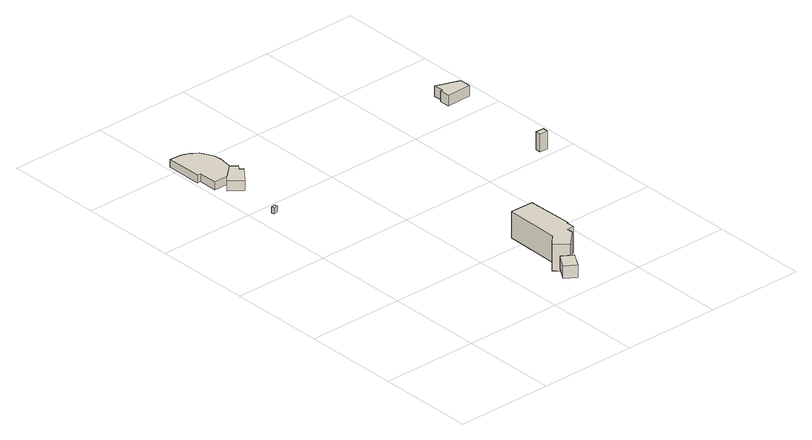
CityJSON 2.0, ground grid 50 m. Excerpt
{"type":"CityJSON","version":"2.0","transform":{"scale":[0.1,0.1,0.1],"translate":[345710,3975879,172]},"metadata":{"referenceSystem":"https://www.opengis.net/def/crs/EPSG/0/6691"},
"CityObjects":{
"building1":{"type":"Building","attributes":{"measuredHeight":3},"geometry":[{"type":"Solid","lod":"1","boundaries":[[[[0,1,2,3]],[[2,4,5,3]],[[1,6,4,2]],[[0,7,6,1]],[[3,5,7,0]],[[4,6,7,5]]]]}]},
"building2":{"type":"Building","attributes":{"measuredHeight":5.1},"geometry":[{"type":"Solid","lod":"1","boundaries":[[[[8,9,10,11,12,13,14,15]],[[14,16,17,15]],[[13,18,16,14]],[[12,19,18,13]],[[11,20,19,12]],[[10,21,20,11]],[[9,22,21,10]],[[8,23,22,9]],[[15,17,23,8]],[[16,18,19,20,21,22,23,17]]]]}]},
"building3":{"type":"Building","attributes":{"measuredHeight":4.1},"geometry":[{"type":"Solid","lod":"1","boundaries":[[[[24,25,26,27,28,29,30,31,32,33,34,35,36]],[[35,37,38,36]],[[34,39,37,35]],[[33,40,39,34]],[[32,41,40,33]],[[31,42,41,32]],[[30,43,42,31]],[[29,44,43,30]],[[28,45,44,29]],[[27,46,45,28]],[[26,47,46,27]],[[25,48,47,26]],[[24,49,48,25]],[[36,38,49,24]],[[37,39,40,41,42,43,44,45,46,47,48,49,38]]]]}]},
"building4":{"type":"Building","attributes":{"土砂災害警戒区域.現象区分":"1","土砂災害警戒区域.区域区分":"2","measuredHeight":7.6},"geometry":[{"type":"Solid","lod":"1","boundaries":[[[[50,51,52,53]],[[52,54,55,53]],[[51,56,54,52]],[[50,57,56,51]],[[53,55,57,50]],[[54,56,57,55]]]]}]},
"building5":{"type":"Building","attributes":{"土砂災害警戒区域.現象区分":"1","土砂災害警戒区域.区域区分":"2","measuredHeight":13.7},"geometry":[{"type":"Solid","lod":"1","boundaries":[[[[58,59,60,61,62,63,64,65,66,67]],[[66,68,69,67]],[[65,70,68,66]],[[64,71,70,65]],[[63,72,71,64]],[[62,73,72,63]],[[61,74,73,62]],[[60,75,74,61]],[[59,76,75,60]],[[58,77,76,59]],[[67,69,77,58]],[[68,70,71,72,73,74,75,76,77,69]]]]}]},
"building6":{"type":"Building","attributes":{"土砂災害警戒区域.現象区分":"1","土砂災害警戒区域.区域区分":"1","measuredHeight":9.2},"geometry":[{"type":"Solid","lod":"1","boundaries":[[[[78,79,80,81]],[[80,82,83,81]],[[79,84,82,80]],[[78,85,84,79]],[[81,83,85,78]],[[82,84,85,83]]]]}]},
"building7":{"type":"Building","attributes":{"土砂災害警戒区域.現象区分":"1","土砂災害警戒区域.区域区分":"2","measuredHeight":7.5},"geometry":[{"type":"Solid","lod":"1","boundaries":[[[[86,87,88,89,90,91]],[[90,92,93,91]],[[89,94,92,90]],[[88,95,94,89]],[[87,96,95,88]],[[86,97,96,87]],[[91,93,97,86]],[[92,94,95,96,97,93]]]]}]}
},
"vertices":[
[104,1444,12],[109,1429,12],[87,1422,12],[83,1437,12],[87,1422,42],[83,1437,42],[109,1429,42],[104,1444,42],
[162,1811,10],[194,1784,10],[177,1763,10],[195,1748,10],[128,1666,10],[65,1717,10],[93,1749,10],[120,1773,10],[93,1749,60],[120,1773,60],[65,1717,60],[128,1666,60],[195,1748,60],[177,1763,60],[194,1784,60],[162,1811,60],
[67,2027,17],[104,2013,17],[140,1987,17],[171,1925,17],[176,1883,17],[165,1813,17],[162,1811,17],[120,1773,17],[93,1749,17],[21,1749,17],[21,1848,17],[3,1848,17],[4,2032,17],[3,1848,58],[4,2032,58],[21,1848,58],[21,1749,58],[93,1749,58],[120,1773,58],[162,1811,58],[165,1813,58],[176,1883,58],[171,1925,58],[140,1987,58],[104,2013,58],[67,2027,58],
[636,118,89],[692,82,89],[644,7,89],[588,43,89],[644,7,155],[588,43,155],[692,82,155],[636,118,155],
[833,528,35],[838,290,35],[832,290,35],[833,248,35],[795,247,35],[796,213,35],[718,139,35],[657,196,35],[708,250,35],[714,531,35],[708,250,173],[714,531,173],[657,196,173],[718,139,173],[796,213,173],[795,247,173],[833,248,173],[832,290,173],[838,290,173],[833,528,173],
[1389,1074,3],[1388,1045,3],[1345,1047,3],[1347,1076,3],[1345,1047,95],[1347,1076,95],[1388,1045,95],[1389,1074,95],
[1433,1680,5],[1433,1620,5],[1304,1619,5],[1303,1671,5],[1316,1671,5],[1314,1723,5],[1316,1671,59],[1314,1723,59],[1303,1671,59],[1304,1619,59],[1433,1620,59],[1433,1680,59]
]}
